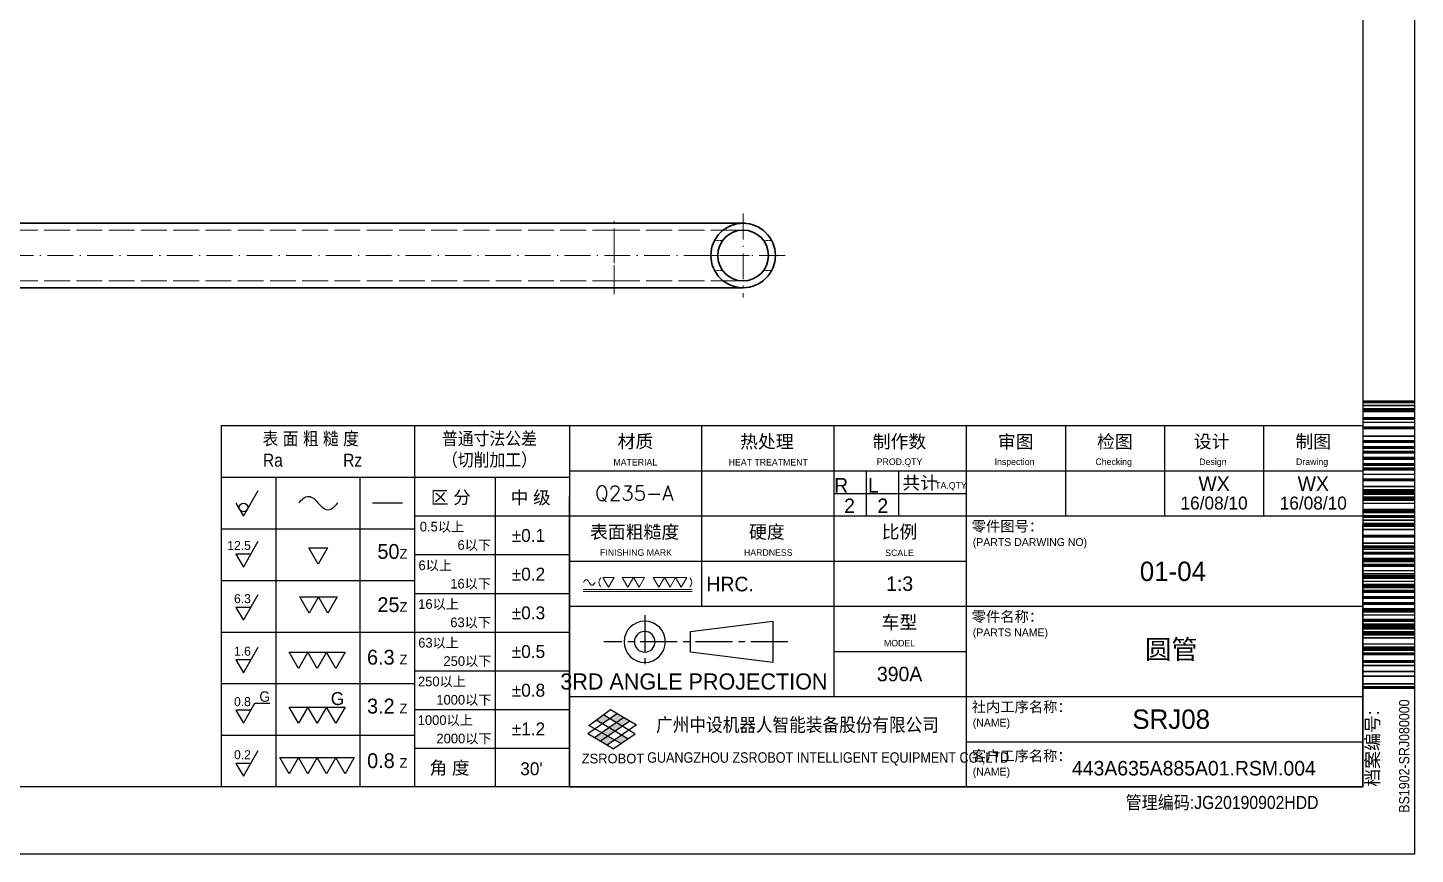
# Model space of a CAD drawing. Extents: x 337 to 133961, y -16604 to 10647.
# Drawn here: x 57180 to 57825, y 3892 to 4276 of the extents above; entities that cross this region are included whole.
import ezdxf
from ezdxf.enums import TextEntityAlignment as Align

# ---------------------------------------------------------------- set-up
doc = ezdxf.new("R2010")
doc.units = 0
for name, pattern in [('CENTER2', [28.575, 19.05, -3.175, 3.175, -3.175]), ('DASHDOT', [18.5, 12, -3, 0.5, -3]), ('DASHED', [15, 12, -3]), ('HIDDEN2', [4.7625, 3.175, -1.5875])]:
    doc.linetypes.add(name, pattern=pattern)
doc.layers.get('0').update_dxf_attribs({"linetype": 'CONTINUOUS'})
for name, color, linetype in [('\\M+1907D\\M+19867', 7, 'CONTINUOUS'), ('A3', 7, 'CONTINUOUS'), ('MARK', 7, 'CONTINUOUS')]:
    doc.layers.add(name, color=color, linetype=linetype)
for name, color, linetype, lineweight in [('DIM', 71, 'CONTINUOUS', 13), ('中心线', 2, 'CENTER2', 13), ('尺寸线', 3, 'CONTINUOUS', 13), ('文字', 3, 'CONTINUOUS', 15), ('虚线', 1, 'HIDDEN2', 13)]:
    doc.layers.add(name, color=color, linetype=linetype, lineweight=lineweight)
doc.styles.add('CH-1', font='FSGB2312.ttf', dxfattribs={"height": 3})
doc.styles.add('MX_NOTE_STANDARD', font='txt.shx', dxfattribs={"bigfont": 'extfont.shx'})
doc.styles.get("Standard").update_dxf_attribs({"font": 'txt.shx', "bigfont": 'bigfont.shx'})

# ---------------------------------------------------------------- blocks, each defined once
blk = doc.blocks.new('FINISH_0123')
at = {"layer": 'DIM'}
for p, q in [((-25.49, -5.91), (-22.6, -5.91)), ((-24.05, -8.41), (-25.49, -5.91)), ((-22.6, -5.91), (-24.05, -8.41)), ((-20.49, -5.91), (-17.6, -5.91)), ((-19.05, -8.41), (-20.49, -5.91)), ((-17.6, -5.91), (-19.05, -8.41)), ((-16.16, -8.41), (-17.6, -5.91)), ((-17.6, -5.91), (-14.72, -5.91)), ((-14.72, -5.91), (-16.16, -8.41)), ((-12.49, -5.91), (-9.6, -5.91)), ((-11.05, -8.41), (-12.49, -5.91)), ((-9.6, -5.91), (-11.05, -8.41)), ((-8.16, -8.41), (-9.6, -5.91)), ((-9.6, -5.91), (-6.72, -5.91)), ((-6.72, -5.91), (-8.16, -8.41)), ((-6.72, -5.91), (-3.83, -5.91)), ((-5.27, -8.41), (-6.72, -5.91)), ((-3.83, -5.91), (-5.27, -8.41)), ((-30.58, -9), (-2.42, -9)), ((-30.58, -9.5), (-2.42, -9.5))]:
    blk.add_line(p, q, dxfattribs=at)
for points in [[(-30.55, -7.16), (-29.8, -6.41), (-29.05, -7.16), (-28.3, -7.91), (-27.55, -7.16)], [(-26.05, -5.91), (-26.55, -7.16), (-26.05, -8.41)], [(-3.05, -5.91), (-2.55, -7.16), (-3.05, -8.41)]]:
    blk.add_spline(points, degree=3, dxfattribs=at)
blk = doc.blocks.new('A$C32AF00EF')
for p, q in [((0, 0), (2.89, 5)), ((-1.44, 2.5), (0, 0))]:
    blk.add_line(p, q)
blk.add_circle((0, 1.67), 0.833)
blk = doc.blocks.new('A$C553B2148')
for p, q in [((1.44, 0), (-1.44, 0)), ((-1.44, 0), (0, -2.5)), ((0, -2.5), (2.89, 2.5))]:
    blk.add_line(p, q)
at = {"style": 'MX_NOTE_STANDARD'}
blk.add_attdef('12.5', text='', height=1.75, dxfattribs=at).set_placement((1.44, 0.28), align=Align.BOTTOM_RIGHT)
blk = doc.blocks.new('A$C1377093C')
for p, q in [((0, 0), (-1.44, 2.5)), ((-1.44, 2.5), (1.44, 2.5)), ((1.44, 2.5), (0, 0))]:
    blk.add_line(p, q)
blk = doc.blocks.new('A$C6D2D6B6B')
for p, q in [((0, 0), (-1.44, 2.5)), ((-1.44, 2.5), (1.44, 2.5)), ((1.44, 2.5), (0, 0)), ((1.44, 2.5), (4.33, 2.5)), ((2.89, 0), (1.44, 2.5)), ((4.33, 2.5), (2.89, 0))]:
    blk.add_line(p, q)
blk = doc.blocks.new('A$C62DD302B')
for p, q in [((-2.89, 0), (-4.33, 2.5)), ((-4.33, 2.5), (-1.44, 2.5)), ((-1.44, 2.5), (-2.89, 0)), ((-1.44, 2.5), (1.44, 2.5)), ((0, 0), (-1.44, 2.5)), ((1.44, 2.5), (0, 0)), ((2.89, 0), (1.44, 2.5)), ((1.44, 2.5), (4.33, 2.5)), ((4.33, 2.5), (2.89, 0))]:
    blk.add_line(p, q)
blk = doc.blocks.new('A$C077E39D2')
for p, q in [((-4.33, -2.5), (-5.77, 0)), ((-5.77, 0), (-2.89, 0)), ((-2.89, 0), (-4.33, -2.5)), ((-2.89, 0), (0, 0)), ((-1.44, -2.5), (-2.89, 0)), ((0, 0), (-1.44, -2.5)), ((1.44, -2.5), (0, 0)), ((0, 0), (2.89, 0)), ((2.89, 0), (1.44, -2.5)), ((4.33, -2.5), (2.89, 0)), ((2.89, 0), (5.77, 0)), ((5.77, 0), (4.33, -2.5))]:
    blk.add_line(p, q)
blk = doc.blocks.new('A$C09D43E00')
for p, q in [((0, 0), (1.78, 3.08)), ((1.78, 3.08), (4.07, 3.08)), ((1.15, 2), (-1.15, 2)), ((-1.15, 2), (0, 0))]:
    blk.add_line(p, q)
at = {"style": 'MX_NOTE_STANDARD'}
blk.add_attdef('12.5', text='', height=1.4, dxfattribs=at).set_placement((1.15, 2.22), align=Align.BOTTOM_RIGHT)
at = {"layer": '\\M+1907D\\M+19867', "color": 0, "style": 'CH-1'}
blk.add_text('G', height=1.6, dxfattribs=at).set_placement((2.47, 3.33))
blk = doc.blocks.new('A$C339E5D7D')
for p, q in [((-2.89, 0), (-4.33, 2.5)), ((-4.33, 2.5), (-1.44, 2.5)), ((-1.44, 2.5), (-2.89, 0)), ((-1.44, 2.5), (1.44, 2.5)), ((0, 0), (-1.44, 2.5)), ((1.44, 2.5), (0, 0)), ((2.89, 0), (1.44, 2.5)), ((1.44, 2.5), (4.33, 2.5)), ((4.33, 2.5), (2.89, 0))]:
    blk.add_line(p, q)
at = {"layer": '\\M+1907D\\M+19867', "color": 0, "style": 'CH-1'}
blk.add_text('G', height=2, dxfattribs=at).set_placement((2.13, 2.81))
blk = doc.blocks.new('A$C34C2392C')
at = {"linetype": 'CENTER2', "ltscale": 0.3}
for p, q in [((-5.53, 4.13), (-5.53, -4.13)), ((16.64, 0), (-11.88, 0))]:
    blk.add_line(p, q, dxfattribs=at)
for p, q in [((1.54, 1.6), (14.34, 3.2)), ((14.34, 3.2), (14.34, -3.2)), ((1.54, -1.6), (1.54, 1.6)), ((14.34, -3.2), (1.54, -1.6))]:
    blk.add_line(p, q)
for radius in [3.2, 1.6]:
    blk.add_arc((-5.53, 0), radius, 0, 359.9894)
blk = doc.blocks.new('A$C48AC1843')
h = blk.add_hatch(color=1)
h.paths.add_polyline_path([(-16.35, -17.65), (-15.35, -18.23), (-14.21, -17.45), (-15.23, -16.83)])
h.paths.add_polyline_path([(-14.21, -17.45), (-13.22, -18.04), (-12.06, -17.24), (-13.05, -16.65)])
h.paths.add_polyline_path([(-13.22, -18.04), (-12.27, -18.61), (-11.11, -17.81), (-12.06, -17.24)])
h.paths.add_polyline_path([(-13.22, -18.04), (-14.36, -18.82), (-13.4, -19.39), (-12.27, -18.61)])
h.paths.add_polyline_path([(-14.36, -18.82), (-15.5, -19.6), (-14.53, -20.16), (-13.4, -19.39)])
h.paths.add_polyline_path([(-14.53, -20.16), (-15.5, -19.6), (-16.63, -20.38), (-15.66, -20.94)])
h.paths.add_polyline_path([(-15.66, -20.94), (-14.66, -21.53), (-13.51, -20.74), (-14.53, -20.16)])
h.paths.add_polyline_path([(-13.51, -20.74), (-12.53, -21.29), (-11.43, -20.54), (-12.4, -19.97)])
for p, q in [((-20.5, 28), (102.5, 28)), ((0, 28), (0, 0)), ((20.5, 28), (20.5, -14)), ((41, 28), (41, -28)), ((56.38, 28), (56.38, 14)), ((71.75, 28), (71.75, 14)), ((87.12, 28), (87.12, 14)), ((-20.5, 21), (102.5, 21)), ((25.5, 21), (25.5, 14)), ((30.5, 21), (30.5, 14)), ((20.5, 17.5), (41, 17.5)), ((-20.5, 17), (-20.5, -28)), ((-20.5, 17), (-20.5, -28)), ((-20.5, -28), (-20.5, 17)), ((-20.5, 17), (-20.5, -28)), ((-20.5, 17), (-20.5, -28)), ((-20.5, 17), (-20.5, -28)), ((-20.5, 17), (-20.5, -28)), ((-20.5, 17), (-20.5, -28)), ((-20.5, 17), (-20.5, -28)), ((-20.5, -28), (-20.5, 17)), ((-20.5, 17), (-20.5, -28)), ((-20.5, 17), (-20.5, -28)), ((-20.5, 17), (-20.5, -28)), ((-20.5, 17), (-20.5, -28)), ((-20.5, 14), (102.5, 14)), ((102.5, -28), (102.5, 12.56)), ((-20.5, 7), (41, 7)), ((-20.5, 0), (102.5, 0)), ((20.5, -7), (41, -7)), ((-20.5, -14), (102.5, -14)), ((-13.05, -16.65), (-17.63, -19.8)), ((-17.49, -18.47), (-14.11, -16.02)), ((-10.34, -19.76), (-15.23, -16.83)), ((-14.11, -16.02), (-10.11, -18.4)), ((-12.53, -21.29), (-17.49, -18.47)), ((-12.06, -17.24), (-16.63, -20.38)), ((-11.43, -20.54), (-16.35, -17.65)), ((-11.11, -17.81), (-15.66, -20.94)), ((-10.11, -18.4), (-14.66, -21.53)), ((-13.7, -22.09), (-17.63, -19.8)), ((-13.7, -22.09), (-10.31, -19.78)), ((41, -21), (102.5, -21)), ((102.5, -28), (-74.5, -28)), ((-20.5, -28), (102.5, -28))]:
    blk.add_line(p, q)
at = {"layer": '\\M+1907D\\M+19867', "color": 0, "linetype": 'Continuous'}
for p, q in [((-74.5, 28), (-74.5, -28)), ((-74.5, 28), (-20.5, 28)), ((-44.5, 28), (-44.5, -28)), ((-20.5, 28), (-20.5, -28)), ((-74.5, 20), (-20.5, 20)), ((-66, 20), (-66, -28)), ((-53, 20), (-53, -28)), ((-32, 20), (-32, -28)), ((-51.04, 16.05), (-46.38, 16.05)), ((-20.5, 17), (-20.5, -28)), ((-20.5, 17), (-20.5, -28)), ((-20.5, 17), (-20.5, -28)), ((-44.5, 14), (-20.5, 14)), ((-74.5, 12), (-44.5, 12)), ((-44.5, 8), (-20.5, 8)), ((-74.5, 4), (-44.5, 4)), ((-44.5, 2), (-20.5, 2)), ((-74.5, -4), (-44.5, -4)), ((-44.5, -4), (-20.5, -4)), ((-44.5, -10), (-20.5, -10)), ((-74.5, -12), (-44.5, -12)), ((-44.5, -16), (-20.5, -16)), ((-74.5, -20), (-44.5, -20)), ((-44.5, -22), (-20.5, -22))]:
    blk.add_line(p, q, dxfattribs=at)
at = {"layer": '\\M+1907D\\M+19867', "color": 0, "linetype": 'Continuous', "start_tangent": (0.606347, 0.7952), "end_tangent": (0.584547, 0.81136)}
blk.add_spline([(-62.45, 16.02), (-61.75, 16.71), (-60.9, 17.03), (-60.14, 16.7), (-59.43, 16), (-58.71, 15.29), (-57.94, 14.97), (-57.09, 15.32), (-56.39, 16.04)], degree=3, dxfattribs=at)
at = {"xscale": 0.8000000000001818, "yscale": 0.8000000000001818, "zscale": 0.8000000000001818}
blk.add_blockref('A$C32AF00EF', (-71.03, 13.97), dxfattribs=at)
ref = blk.add_blockref('A$C553B2148', (-71.03, 8.08), dxfattribs=dict(xscale=0.8000000000001818, yscale=0.8000000000001818, zscale=0.8000000000001818))
ref.add_attrib('12.5', '12.5', dxfattribs={"height": 1.4, "style": 'CH-1'}).set_placement((-69.88, 8.3), align=Align.BOTTOM_RIGHT)
for name, p in [('A$C1377093C', (-59.43, 6.54)), ('A$C6D2D6B6B', (-60.82, -1.06)), ('A$C62DD302B', (-59.61, -9.63)), ('A$C077E39D2', (-59.61, -23.46))]:
    blk.add_blockref(name, p)
ref = blk.add_blockref('A$C553B2148', (-71.03, -0.17), dxfattribs=dict(xscale=0.8000000000001818, yscale=0.8000000000001818, zscale=0.8000000000001818))
ref.add_attrib('12.5', '6.3', dxfattribs={"height": 1.4, "style": 'CH-1'}).set_placement((-69.88, 0.06), align=Align.BOTTOM_RIGHT)
at = {"lineweight": 35}
for name, p in [('A$C34C2392C', (-3.29, -5.51)), ('A$C339E5D7D', (-59.61, -18.13))]:
    blk.add_blockref(name, p, dxfattribs=at)
ref = blk.add_blockref('A$C553B2148', (-71.03, -8.32), dxfattribs=dict(xscale=0.8000000000001818, yscale=0.8000000000001818, zscale=0.8000000000001818))
ref.add_attrib('12.5', '1.6', dxfattribs={"height": 1.4, "style": 'CH-1'}).set_placement((-69.88, -8.09), align=Align.BOTTOM_RIGHT)
ref = blk.add_blockref('A$C09D43E00', (-71.03, -18.13), dxfattribs=at)
ref.add_attrib('12.5', '0.8', dxfattribs={"height": 1.4, "style": 'CH-1'}).set_placement((-69.88, -15.91), align=Align.BOTTOM_RIGHT)
ref = blk.add_blockref('A$C553B2148', (-71.03, -24.36), dxfattribs=dict(xscale=0.8000000000001818, yscale=0.8000000000001818, zscale=0.8000000000001818))
ref.add_attrib('12.5', '0.2', dxfattribs={"height": 1.4, "style": 'CH-1'}).set_placement((-69.88, -24.14), align=Align.BOTTOM_RIGHT)
at = {"style": 'CH-1', "width": 0.9}
for s, p in [('表 面 粗 糙 度', (-60.6, 26.03)), ('普通寸法公差', (-32.89, 26.03)), ('（切削加工）', (-32.89, 22.74)), ('Ra              Rz', (-60.31, 22.63))]:
    blk.add_text(s, height=2, dxfattribs=at).set_placement(p, align=Align.MIDDLE)
at = {"style": 'CH-1'}
blk.add_text('材质', height=2.028, dxfattribs=at).set_placement((-13.03, 24.56))
at = {"lineweight": 35, "style": 'CH-1'}
for s, height, p in [('热处理', 2.028, (10.11, 25.57)), ('HEAT TREATMENT', 1.0138, (10.33, 22.33)), ('表面粗糙度', 2.028, (-10.39, 11.57)), ('硬度', 2.028, (10.11, 11.57)), ('FINISHING MARK', 1.0138, (-10.17, 8.33)), ('HARDNESS', 1.014, (10.33, 8.33)), ('HRC.', 2.25, (4.42, 3.44, -250.08))]:
    blk.add_text(s, height=height, dxfattribs=at).set_placement(p, align=Align.MIDDLE)
at = {"style": 'CH-1'}
for s, height, p in [('制作数', 2.028, (30.67, 25.57)), ('审图', 2.028, (48.69, 25.57)), ('检图', 2.028, (64.06, 25.57)), ('设计 ', 2.028, (79.44, 25.57)), ('制图', 2.028, (94.81, 25.57)), ('MATERIAL', 1.014, (-10.28, 22.33)), ('PROD.QTY', 1.014, (30.68, 22.28)), ('Inspection ', 1.0138, (48.69, 22.28)), ('Checking ', 1.014, (64.06, 22.28)), ('Design ', 1.014, (79.44, 22.28)), ('Drawing ', 1.014, (94.81, 22.28)), ('R', 2.25, (21.62, 18.76)), ('L', 2.25, (26.62, 18.76)), ('共计', 2.028, (33.88, 19.17)), ('TA.QTY', 1.014, (38.65, 18.61)), ('比例', 2.028, (30.67, 11.57)), ('SCALE', 1.014, (30.68, 8.28)), ('车型', 2.028, (30.67, -2.43)), ('MODEL', 1.014, (30.68, -5.72)), ('3RD ANGLE PROJECTION', 2.5, (-1.2, -11.66))]:
    blk.add_text(s, height=height, dxfattribs=at).set_placement(p, align=Align.MIDDLE)
at = {"lineweight": 35, "style": 'CH-1'}
for s, height, p in [('零件图号：', 1.622, (41.87, 11.59)), ('(PARTS DARWING NO)', 1.2169, (42.03, 9.34)), ('零件名称：', 1.622, (41.87, -2.41)), ('(PARTS NAME)', 1.2169, (42.03, -4.66)), ('社内工序名称：', 1.622, (41.87, -16.41)), ('(NAME)', 1.217, (42.03, -18.66)), ('客户工序名称：', 1.622, (41.87, -24)), ('(NAME)', 1.217, (42.03, -26.26))]:
    blk.add_text(s, height=height, dxfattribs=at).set_placement(p)
at = {"color": 1, "style": 'CH-1'}
blk.add_text('ZSROBOT', height=1.5, dxfattribs=at).set_placement((-13.75, -23.62), align=Align.MIDDLE)
at = {"layer": '\\M+1907D\\M+19867', "color": 0, "style": 'CH-1'}
for s, height, p in [('区 分', 2, (-38.88, 16.89)), ('中 级', 2, (-26.5, 16.89)), ('0.5以上', 1.5, (-40.25, 12.35)), ('6以下', 1.5, (-35.24, 9.48)), ('6以上', 1.5, (-41.29, 6.35)), ('16以下', 1.5, (-35.8, 3.48)), ('16以上', 1.5, (-40.77, 0.35)), ('63以下', 1.5, (-35.8, -2.52)), ('63以上', 1.5, (-40.77, -5.65)), ('250以下', 1.5, (-36.3, -8.52)), ('250以上', 1.5, (-40.25, -11.65)), ('1000以下', 1.5, (-36.85, -14.52)), ('1000以上', 1.5, (-39.73, -17.65)), ('2000以下', 1.5, (-36.83, -20.52)), ('角 度', 2, (-39.08, -25.02))]:
    blk.add_text(s, height=height, dxfattribs=at).set_placement(p, align=Align.MIDDLE)
for s, height, p in [('%%P0.1', 2, (-29.44, 9.98)), ('50', 2.3, (-50.26, 7.35)), ('Z', 1.5, (-46.82, 7.38)), ('%%P0.2', 2, (-29.44, 3.98)), ('25', 2.3, (-50.26, -0.9)), ('Z', 1.5, (-46.82, -0.86)), ('%%P0.3', 2, (-29.44, -2.02)), ('%%P0.5', 2, (-29.44, -8.02)), ('6.3', 2.3, (-51.87, -9.05)), ('Z', 1.5, (-46.82, -9.01)), ('%%P0.8', 2, (-29.44, -14.02)), ('3.2', 2.3, (-51.87, -16.63)), ('Z', 1.5, (-46.82, -16.59)), ('%%P1.2', 2, (-29.44, -20.02)), ('0.8', 2.3, (-51.85, -25.09)), ('Z', 1.5, (-46.82, -25.05)), ("30'", 2, (-28.12, -26.19))]:
    blk.add_text(s, height=height, dxfattribs=at).set_placement(p)
at = {"layer": 'MARK', "style": 'CH-1', "width": 0.9}
for s, height, p in [('广州中设机器人智能装备股份有限公司', 2.1, (-7.05, -19.43)), ('GUANGZHOU ZSROBOT INTELLIGENT EQUIPMENT CO.,LTD', 1.62, (-8.44, -24.26))]:
    blk.add_text(s, height=height, dxfattribs=at).set_placement(p)
blk = doc.blocks.new('A$C2CD672AE')
for p, q in [((201.5, 8), (201.5, -289)), ((193.5, 0), (193.5, -278.55)), ((193.5, -278.55), (-193.5, -278.55)), ((201.5, -289), (-218.5, -289))]:
    blk.add_line(p, q)
blk = doc.blocks.new('车型')
at = {"layer": '文字', "color": 1, "linetype": 'Continuous', "style": 'CH-1'}
blk.add_text('390A', height=2.25, dxfattribs=at).set_placement((-10.31, -3.5, -250.08), align=Align.MIDDLE)
blk = doc.blocks.new('工序名称')
at = {"layer": '文字', "color": 1, "linetype": 'Continuous', "style": 'CH-1'}
blk.add_text('443A635A885A01.RSM.004', height=2.25, dxfattribs=at).set_placement((-29.69, -6.35, -250.08), align=Align.MIDDLE)
blk = doc.blocks.new('制图人员')
at = {"layer": '文字', "color": 1, "linetype": 'Continuous', "style": 'CH-1'}
blk.add_text('WX', height=2.25, dxfattribs=at).set_placement((-7.69, -1.99), align=Align.MIDDLE)
blk = doc.blocks.new('制图日期')
at = {"layer": '文字', "color": 1, "linetype": 'Continuous', "style": 'CH-1'}
blk.add_text('16/08/10', height=2, dxfattribs=at).set_placement((-7.69, 2.04), align=Align.MIDDLE)
blk = doc.blocks.new('设计人员')
at = {"layer": '文字', "color": 1, "linetype": 'Continuous', "style": 'CH-1'}
blk.add_text('WX', height=2.25, dxfattribs=at).set_placement((-7.69, -1.99), align=Align.MIDDLE)
blk = doc.blocks.new('设计日期')
at = {"layer": '文字', "color": 1, "linetype": 'Continuous', "style": 'CH-1'}
blk.add_text('16/08/10', height=2, dxfattribs=at).set_placement((-7.69, 2.04), align=Align.MIDDLE)
blk = doc.blocks.new('管理编码')
at = {"color": 1, "style": 'CH-1', "width": 0.9}
blk.add_text('管理编码:JG20190902HDD', height=2.0282, dxfattribs=at).set_placement((-21.83, -2.38), align=Align.MIDDLE)
blk = doc.blocks.new('社内工序名称')
at = {"layer": '文字', "color": 1, "linetype": 'Continuous', "style": 'CH-1'}
blk.add_text('SRJ08', height=3, dxfattribs=at).set_placement((0.64, 0, -250.08), align=Align.MIDDLE)
blk = doc.blocks.new('*U166')
at = {"layer": 'A3', "color": 0, "const_width": 0.296}
for points in [[(2.15, 0), (2.15, 10)], [(2.44, 0), (2.44, 10)], [(3.04, 0), (3.04, 10)], [(4.52, 0), (4.52, 10)], [(5.41, 0), (5.41, 10)], [(6.59, 0), (6.59, 10)], [(7.19, 0), (7.19, 10)], [(7.48, 0), (7.48, 10)], [(8.67, 0), (8.67, 10)], [(8.96, 0), (8.96, 10)], [(9.56, 0), (9.56, 10)], [(9.85, 0), (9.85, 10)], [(10.15, 0), (10.15, 10)], [(10.74, 0), (10.74, 10)], [(11.93, 0), (11.93, 10)], [(12.52, 0), (12.52, 10)], [(12.81, 0), (12.81, 10)], [(13.11, 0), (13.11, 10)], [(13.7, 0), (13.7, 10)], [(14, 0), (14, 10)], [(14.3, 0), (14.3, 10)], [(14.59, 0), (14.59, 10)], [(15.19, 0), (15.19, 10)], [(15.48, 0), (15.48, 10)], [(16.37, 0), (16.37, 10)], [(16.96, 0), (16.96, 10)], [(17.26, 0), (17.26, 10)], [(17.56, 0), (17.56, 10)], [(18.44, 0), (18.44, 10)], [(18.74, 0), (18.74, 10)], [(19.63, 0), (19.63, 10)], [(19.93, 0), (19.93, 10)], [(20.81, 0), (20.81, 10)], [(21.11, 0), (21.11, 10)], [(21.7, 0), (21.7, 10)], [(22, 0), (22, 10)], [(22.3, 0), (22.3, 10)], [(22.89, 0), (22.89, 10)], [(23.48, 0), (23.48, 10)], [(23.78, 0), (23.78, 10)], [(24.07, 0), (24.07, 10)], [(24.37, 0), (24.37, 10)], [(24.96, 0), (24.96, 10)], [(25.85, 0), (25.85, 10)], [(26.15, 0), (26.15, 10)], [(26.74, 0), (26.74, 10)], [(27.04, 0), (27.04, 10)], [(27.33, 0), (27.33, 10)], [(28.22, 0), (28.22, 10)], [(28.52, 0), (28.52, 10)], [(29.11, 0), (29.11, 10)], [(29.41, 0), (29.41, 10)], [(29.7, 0), (29.7, 10)], [(30.3, 0), (30.3, 10)], [(31.48, 0), (31.48, 10)], [(31.78, 0), (31.78, 10)], [(32.96, 0), (32.96, 10)], [(33.56, 0), (33.56, 10)], [(33.85, 0), (33.85, 10)], [(34.15, 0), (34.15, 10)], [(34.74, 0), (34.74, 10)], [(35.33, 0), (35.33, 10)], [(35.63, 0), (35.63, 10)], [(36.22, 0), (36.22, 10)], [(36.52, 0), (36.52, 10)], [(36.81, 0), (36.81, 10)], [(38, 0), (38, 10)], [(38.59, 0), (38.59, 10)], [(38.89, 0), (38.89, 10)], [(39.19, 0), (39.19, 10)], [(39.78, 0), (39.78, 10)], [(40.07, 0), (40.07, 10)], [(40.37, 0), (40.37, 10)], [(40.67, 0), (40.67, 10)], [(41.26, 0), (41.26, 10)], [(42.44, 0), (42.44, 10)], [(42.74, 0), (42.74, 10)], [(43.63, 0), (43.63, 10)], [(44.52, 0), (44.52, 10)], [(44.81, 0), (44.81, 10)], [(45.41, 0), (45.41, 10)], [(45.7, 0), (45.7, 10)], [(46.59, 0), (46.59, 10)], [(46.89, 0), (46.89, 10)], [(47.78, 0), (47.78, 10)], [(48.07, 0), (48.07, 10)], [(48.67, 0), (48.67, 10)], [(48.96, 0), (48.96, 10)], [(49.85, 0), (49.85, 10)], [(50.15, 0), (50.15, 10)], [(51.04, 0), (51.04, 10)], [(52.52, 0), (52.52, 10)], [(52.81, 0), (52.81, 10)], [(53.7, 0), (53.7, 10)], [(54.3, 0), (54.3, 10)], [(54.59, 0), (54.59, 10)], [(55.78, 0), (55.78, 10)], [(56.07, 0), (56.07, 10)], [(56.37, 0), (56.37, 10)], [(56.96, 0), (56.96, 10)], [(57.56, 0), (57.56, 10)], [(57.85, 0), (57.85, 10)]]:
    blk.add_lwpolyline(points, dxfattribs=at)
at = {"layer": 'A3', "color": 0, "style": 'CH-1', "width": 0.9}
blk.add_text('BS1902-SRJ080000', height=2, dxfattribs=at).set_placement((0, 2), align=Align.MIDDLE_RIGHT)

msp = doc.modelspace()

# ---------------------------------------------------------------- linework, layer by layer
at = {"color": 7, "lineweight": 35}
for p, q in [((56872.22, 4185.014), (57452.219, 4185.014)), ((56872.22, 4155.014), (57452.219, 4155.014)), ((57512.315, 4155.014), (57452.219, 4155.014))]:
    msp.add_line(p, q, dxfattribs=at)
for radius in [15, 11.8]:
    msp.add_circle((57512.219, 4170.014), radius, dxfattribs=at)
msp.add_open_spline([(57513.243, 4184.979), (57512.89, 4185.003), (57512.499, 4185.015), (57512.044, 4185.014), (57511.852, 4185.014), (57511.584, 4185.014), (57511.241, 4185.014), (57510.823, 4185.014), (57510.331, 4185.014), (57509.764, 4185.014), (57509.125, 4185.014), (57508.412, 4185.014), (57507.628, 4185.014), (57506.774, 4185.014), (57505.85, 4185.014), (57504.858, 4185.014), (57503.798, 4185.014), (57502.673, 4185.014), (57501.483, 4185.014), (57500.231, 4185.014), (57498.918, 4185.014), (57497.545, 4185.014), (57496.114, 4185.014), (57494.628, 4185.014), (57493.087, 4185.014), (57491.494, 4185.014), (57489.851, 4185.014), (57488.161, 4185.014), (57486.424, 4185.014), (57484.644, 4185.014), (57482.822, 4185.014), (57480.962, 4185.014), (57479.065, 4185.014), (57477.133, 4185.014), (57475.17, 4185.014), (57473.178, 4185.014), (57471.159, 4185.014), (57469.116, 4185.014), (57467.051, 4185.014), (57464.968, 4185.014), (57462.868, 4185.014), (57460.754, 4185.014), (57458.63, 4185.014), (57456.498, 4185.014), (57454.36, 4185.014), (57452.933, 4185.014), (57452.219, 4185.014)], degree=3, knots=[0, 0, 0, 0, 1.0605603, 1.1735692, 1.3651366, 1.6349263, 1.9775406, 2.3954009, 2.8879747, 3.4546344, 4.0946578, 4.8072293, 5.5914409, 6.4462931, 7.3706966, 8.3634735, 9.4233584, 10.5490009, 11.7389663, 12.9917384, 14.3057205, 15.6792384, 17.1105415, 18.597806, 20.1391365, 21.7325688, 23.3760724, 25.0675528, 26.8048546, 28.5857638, 30.4080108, 32.2692736, 34.1671802, 36.099312, 38.0632069, 40.0563621, 42.0762376, 44.1202594, 46.1858228, 48.2702955, 50.3710211, 52.4853225, 54.6105055, 56.7438618, 58.8826728, 61.0242128, 61.0242128, 61.0242128, 61.0242128], dxfattribs=at)
at = {"layer": 'A3'}
msp.add_lwpolyline([(56564.442, 4782.503), (57824.442, 4782.503), (57824.442, 3891.503), (56564.442, 3891.503)], close=True, dxfattribs=at)
at = {"layer": '中心线', "linetype": 'DASHDOT', "lineweight": 13}
for p, q in [((57452.219, 4152.013), (57452.219, 4188.024)), ((57512.219, 4189.514), (57512.219, 4150.514)), ((56726.219, 4170.014), (57518.219, 4170.014)), ((57531.719, 4170.014), (57492.719, 4170.014))]:
    msp.add_line(p, q, dxfattribs=at)
at = {"layer": '中心线', "linetype": 'DASHDOT', "lineweight": 13, "ltscale": 0.165034}
msp.add_line((57503.27, 4170.014), (57496.669, 4170.014), dxfattribs=at)
at = {"layer": '中心线', "linetype": 'DASHDOT', "lineweight": 13, "ltscale": 0.165018}
msp.add_line((57527.769, 4170.014), (57521.168, 4170.014), dxfattribs=at)
at = {"layer": '虚线', "linetype": 'DASHED', "lineweight": 13}
for p, q in [((56872.22, 4181.814), (57452.219, 4181.814)), ((57452.219, 4181.814), (57512.219, 4181.814)), ((56872.22, 4158.214), (57452.219, 4158.214)), ((57452.219, 4158.214), (57512.219, 4158.214))]:
    msp.add_line(p, q, dxfattribs=at)
at = {"layer": '虚线', "linetype": 'DASHED', "lineweight": 13, "ltscale": 0.295}
for p, q in [((57452.219, 4181.814), (57452.219, 4170.014)), ((57452.219, 4181.814), (57452.219, 4170.014)), ((57452.219, 4170.014), (57452.219, 4158.214)), ((57452.219, 4170.014), (57452.219, 4158.214))]:
    msp.add_line(p, q, dxfattribs=at)
at = {"layer": '虚线', "linetype": 'DASHED', "lineweight": 13, "ltscale": 0.094175}
for p, q in [((57502.72, 4177.014), (57498.953, 4177.014)), ((57525.486, 4177.014), (57521.719, 4177.014))]:
    msp.add_line(p, q, dxfattribs=at)
at = {"layer": '虚线', "linetype": 'DASHED', "lineweight": 13, "ltscale": 0.094176}
for p, q in [((57502.72, 4163.014), (57498.953, 4163.014)), ((57525.486, 4163.014), (57521.719, 4163.014))]:
    msp.add_line(p, q, dxfattribs=at)
at = {"layer": '虚线', "linetype": 'DASHED', "lineweight": 13}
msp.add_arc((57512.214, 4169.767), 14.753, 266.042297, 270.391553, dxfattribs=at)

# ---------------------------------------------------------------- block references
at = {"xscale": 3, "yscale": 3, "zscale": 3}
for name, p in [('A$C2CD672AE', (57219.942, 4758.503)), ('设计人员', (57754.317, 4069.861)), ('制图人员', (57800.442, 4069.861)), ('设计日期', (57754.317, 4048.861)), ('制图日期', (57800.442, 4048.861)), ('车型', (57615.942, 3985.861)), ('工序名称', (57810.929, 3950.58)), ('管理编码', (57800.442, 3922.861))]:
    msp.add_blockref(name, p, dxfattribs=at)
at = {"lineweight": 35, "xscale": 3, "yscale": 3, "zscale": 3}
msp.add_blockref('A$C48AC1843', (57492.942, 4006.861), dxfattribs=at)
at = {"layer": 'A3', "xscale": 2.399999999999864, "yscale": 2.399999999999864, "zscale": 2.399999999999864, "rotation": 90}
msp.add_blockref('*U166', (57824.442, 3963.503), dxfattribs=at)
at = {"layer": 'DIM', "xscale": 1.800000000001091, "yscale": 1.800000000001091, "zscale": 1.800000000001091}
msp.add_blockref('FINISH_0123', (57492.942, 4030.864), dxfattribs=at)
at = {"layer": '尺寸线', "xscale": 3, "yscale": 3, "zscale": 3}
msp.add_blockref('社内工序名称', (57709.388, 3954.341), dxfattribs=at)

# ---------------------------------------------------------------- texts
at = {"insert": (57801.882, 3922.941), "char_height": 6.0845, "width": 130.172, "attachment_point": 1, "rotation": 90, "style": 'CH-1'}
msp.add_mtext('档案编号:', dxfattribs=at)
at = {"layer": '文字', "color": 1, "linetype": 'Continuous'}
msp.add_text('Q235-A', height=6.75, dxfattribs=at).set_placement((57461.636, 4059.133, -750.242), align=Align.MIDDLE)
at = {"layer": '文字', "color": 1, "linetype": 'Continuous', "style": 'CH-1'}
for s, height, p in [('2', 6.75, (57561.717, 4053.65, -750.242)), ('2', 6.75, (57577.172, 4053.65, -750.242)), ('01-04', 9, (57712.096, 4023.115, -750.242)), ('1:3', 6.75, (57585.024, 4017.37, -750.242)), ('圆管', 9, (57711.366, 3987.025, -750.242))]:
    msp.add_text(s, height=height, dxfattribs=at).set_placement(p, align=Align.MIDDLE)

doc.saveas('drawing.dxf')
